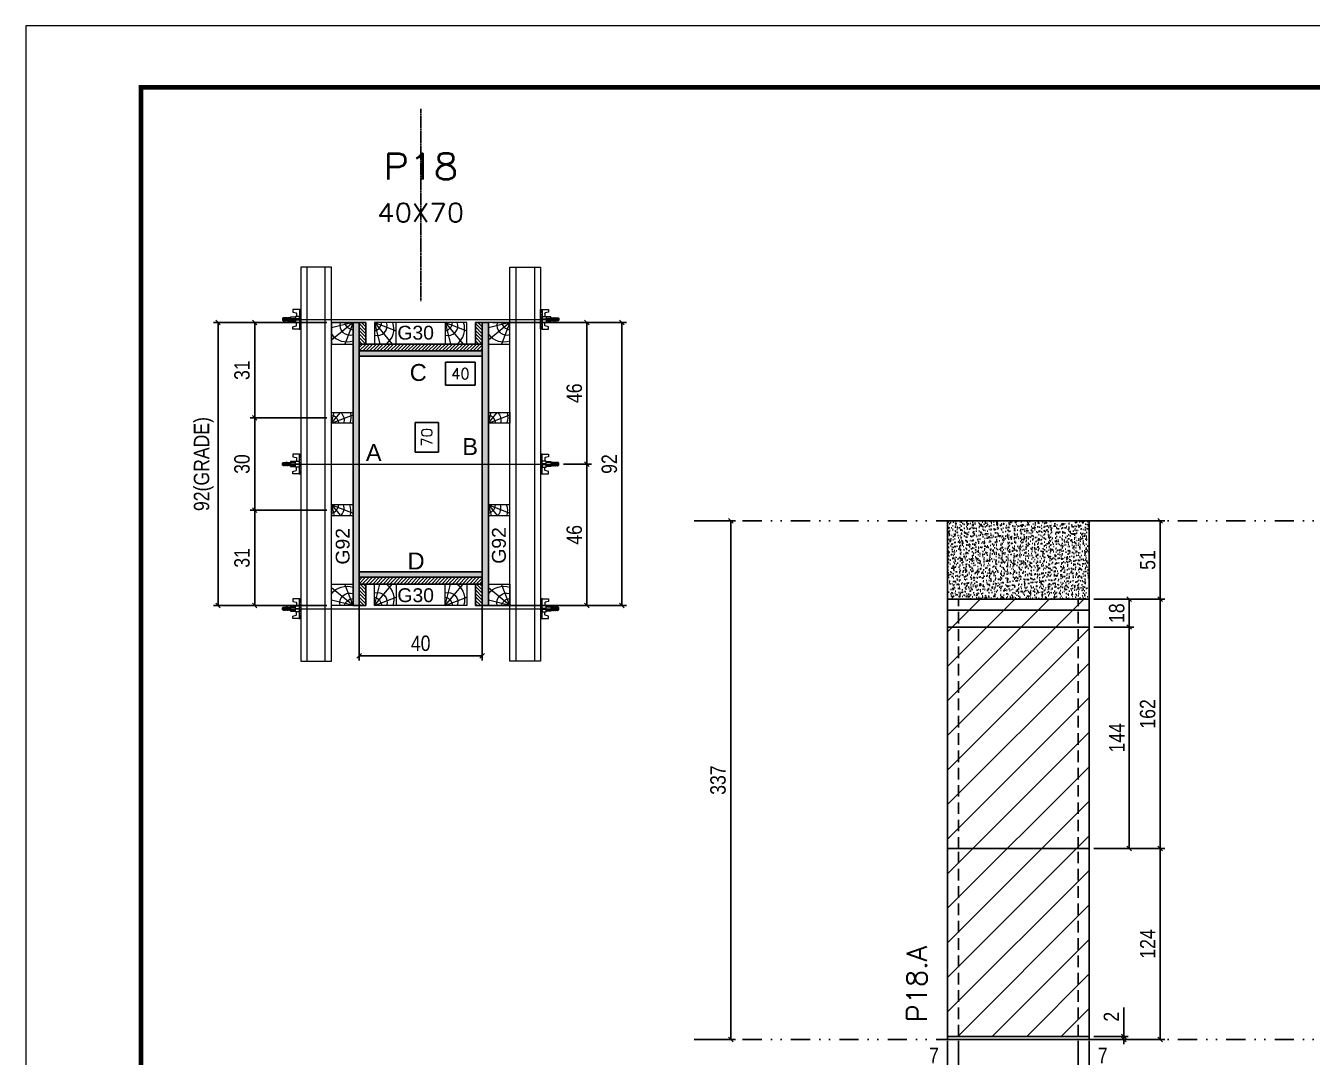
# Model space of a CAD drawing. Extents: x 1945 to 10875, y -3405 to 3369.
# Drawn here: x 6714 to 7550, y 421 to 1091 of the extents above; entities that cross this region are included whole.
import ezdxf
from ezdxf.enums import TextEntityAlignment as Align

# ---------------------------------------------------------------- set-up
doc = ezdxf.new("R2010")
doc.units = 0
for name, pattern in [('DASHED', [0.75, 0.5, -0.25]), ('DIVIDE2', [0.625, 0.25, -0.125, 0, -0.125, 0, -0.125]), ('HIDDEN', [0.375, 0.25, -0.125])]:
    doc.linetypes.add(name, pattern=pattern)
for name, color, linetype in [('CHAPA', 1, 'Continuous'), ('COTA', 241, 'Continuous'), ('cotas', 4, 'Continuous'), ('MEIO_PONT', 93, 'Continuous'), ('Nível', 160, 'Continuous'), ('Painéis', 200, 'Continuous'), ('SARR_2.2x7', 40, 'Continuous'), ('SARRAFO', 251, 'Continuous'), ('Sarrafo de Pressão', 42, 'HIDDEN'), ('Texto de Titulo', 7, 'Continuous'), ('Texto Qtd Sarr', 242, 'Continuous'), ('TEXTO_GERAL', 7, 'Continuous')]:
    doc.layers.add(name, color=color, linetype=linetype)
for name, color, linetype, lineweight in [('Folhas', 255, 'Continuous', 9), ('Hachura', 251, 'Continuous', 9), ('Madeira', 126, 'Continuous', 18), ('Perfil Metálico', 224, 'Continuous', 18), ('SARRAFO DE PRESSAO', 251, 'DASHED', 9), ('Texto Seção', 7, 'Continuous', 15)]:
    doc.layers.add(name, color=color, linetype=linetype, lineweight=lineweight)
doc.styles.add('ARIAL', font='arial.ttf')
doc.styles.add('COTA TECNICA', font='techl___.ttf', dxfattribs={"height": 10})
doc.styles.add('COTA TECNICA 2X', font='techl___.ttf', dxfattribs={"height": 10})
doc.styles.add('COTA TECNICA-50', font='techl___.ttf', dxfattribs={"height": 10})
doc.styles.add('REGUA-120', font='ROMANS.shx', dxfattribs={"height": 15})
doc.styles.add('ROMANS', font='romans.shx')
doc.styles.add('SANSSERIF', font='sas_____.pfb')
doc.dimstyles.new('COTA PAINEL-50', dxfattribs={"dimtxt": 10, "dimasz": 3, "dimexe": 3, "dimexo": 3, "dimgap": 3, "dimtad": 1, "dimdec": 1, "dimzin": 12, "dimdsep": 46, "dimtxsty": 'COTA TECNICA-50', "dimblk1": 'OBLIQUE', "dimblk2": 'OBLIQUE', "dimsah": 1, "dimcen": 0.9, "dimclrd": 4, "dimclre": 4, "dimclrt": 240, "dimadec": 1, "dimazin": 3, "dimtfac": 1, "dimtdec": 1, "dimtmove": 0, "dimatfit": 3, "dimfxl": 1, "dimtolj": 1, "dimtzin": 12, "dimarcsym": 0})
doc.dimstyles.new('PAINEL', dxfattribs={"dimtxt": 10, "dimasz": 3, "dimexe": 3, "dimexo": 3, "dimgap": 3, "dimtad": 1, "dimdec": 1, "dimzin": 12, "dimdsep": 46, "dimtxsty": 'COTA TECNICA', "dimblk1": 'OBLIQUE', "dimblk2": 'OBLIQUE', "dimsah": 1, "dimcen": 0.9, "dimclrd": 4, "dimclre": 4, "dimclrt": 240, "dimadec": 1, "dimazin": 3, "dimtfac": 1, "dimtdec": 1, "dimtmove": 0, "dimatfit": 3, "dimfxl": 1, "dimtolj": 1, "dimtzin": 12, "dimarcsym": 0})
doc.dimstyles.new('SECAO PILAR', dxfattribs={"dimtxt": 10, "dimasz": 3, "dimexe": 3, "dimexo": 3, "dimgap": 3, "dimtad": 1, "dimdec": 1, "dimlfac": 0.5, "dimzin": 12, "dimdsep": 46, "dimtxsty": 'COTA TECNICA 2X', "dimblk1": 'OBLIQUE', "dimblk2": 'OBLIQUE', "dimsah": 1, "dimcen": 0.9, "dimclrd": 256, "dimclre": 256, "dimclrt": 256, "dimadec": 1, "dimazin": 3, "dimtfac": 1, "dimtdec": 1, "dimtmove": 0, "dimatfit": 3, "dimfxl": 1, "dimtolj": 1, "dimtzin": 12, "dimarcsym": 0})
doc.dimstyles.new('SECÇÃO 2', dxfattribs={"dimtxt": 7, "dimasz": 6, "dimexe": 0.18, "dimexo": 2, "dimgap": -4, "dimtad": 3, "dimdec": 1, "dimlfac": 0.5, "dimzin": 12, "dimdsep": 46, "dimtxsty": 'ROMANS', "dimblk": 'ARCHTICK', "dimcen": 0.09, "dimse1": 1, "dimse2": 1, "dimsd1": 1, "dimsd2": 1, "dimclrd": 180, "dimclre": 5, "dimclrt": 1, "dimadec": 0, "dimazin": 3, "dimtfac": 1, "dimtdec": 1, "dimtofl": 0, "dimtmove": 0, "dimatfit": 3, "dimldrblk": 'ARCHTICK', "dimfxl": 1, "dimtolj": 1, "dimtzin": 0, "dimarcsym": 0})

# ---------------------------------------------------------------- blocks, each defined once
blk = doc.blocks.new('9999999999')
at = {"layer": 'Folhas'}
blk.add_lwpolyline([(98138.98, 34190.21), (99623.98, 34190.21), (99623.98, 35240.21), (98138.98, 35240.21)], close=True, dxfattribs=at)
at = {"layer": 'Folhas', "color": 30, "const_width": 3}
blk.add_lwpolyline([(98213.98, 34230.21), (99583.98, 34230.21), (99583.98, 35200.21), (98213.98, 35200.21)], close=True, dxfattribs=at)
blk = doc.blocks.new('titulo1')
at = {"layer": 'Defpoints', "color": 252, "linetype": 'HIDDEN', "ltscale": 2}
blk.add_line((0, 0), (0, 125), dxfattribs=at)
at = {"layer": 'Defpoints', "style": 'ROMANS', "oblique": 15}
blk.add_attdef('FOLHA', text='', height=10, dxfattribs=at).set_placement((0, 15.58), align=Align.MIDDLE_CENTER)
at = {"layer": 'Texto Qtd Sarr', "color": 3, "style": 'ROMANS', "oblique": 15}
for tag, height, p in [('TITULO', 17, (0, 71.45)), ('SEÇÃO', 12, (0, 41.55))]:
    blk.add_attdef(tag, text='', height=height, dxfattribs=at).set_placement(p, align=Align.MIDDLE_CENTER)
blk = doc.blocks.new('_Oblique')
at = {"color": 0, "linetype": 'ByBlock', "lineweight": -2}
blk.add_line((-0.5, -0.5), (0.5, 0.5), dxfattribs=at)
blk = doc.blocks.new('*D420')
at = {"layer": 'cotas', "color": 4, "linetype": 'ByBlock', "lineweight": -2, "transparency": 16777216}
for p, q in [((7151.36, 769.51), (7175.08, 769.51)), ((7172.08, 769.51), (7172.08, 432.51)), ((7151.36, 432.51), (7175.08, 432.51))]:
    blk.add_line(p, q, dxfattribs=at)
at = {"layer": 'Defpoints', "color": 0, "linetype": 'ByBlock', "transparency": 16777216}
for p in [(7148.36, 769.51), (7148.36, 432.51), (7172.08, 432.51)]:
    blk.add_point(p, dxfattribs=at)
at = {"layer": 'cotas', "color": 4, "linetype": 'ByBlock', "lineweight": -2, "transparency": 16777216, "xscale": 3, "yscale": 3, "zscale": 3}
for p, rotation in [((7172.08, 769.51), 90), ((7172.08, 432.51), 270)]:
    blk.add_blockref('_Oblique', p, dxfattribs=dict(at, rotation=rotation))
at = {"layer": 'cotas', "color": 240, "linetype": 'ByBlock', "transparency": 16777216, "insert": (7163.86, 601.01), "char_height": 10, "attachment_point": 5, "rotation": 90, "style": 'COTA TECNICA'}
blk.add_mtext('\\A1;337', dxfattribs=at)
blk = doc.blocks.new('*D256')
at = {"layer": 'COTA', "color": 4, "lineweight": -2, "transparency": 16777216}
for p, q in [((7313.07, 431.51), (7313.07, 377.33)), ((7405.07, 431.51), (7405.07, 377.33)), ((7313.07, 380.33), (7405.07, 380.33))]:
    blk.add_line(p, q, dxfattribs=at)
at = {"layer": 'Defpoints', "color": 0, "transparency": 16777216}
for p in [(7313.07, 434.51), (7405.07, 434.51), (7405.07, 380.33)]:
    blk.add_point(p, dxfattribs=at)
at = {"layer": 'COTA', "color": 4, "lineweight": -2, "transparency": 16777216, "xscale": 3, "yscale": 3, "zscale": 3, "rotation": 180}
blk.add_blockref('_Oblique', (7313.07, 380.33), dxfattribs=at)
at = {"layer": 'COTA', "color": 4, "lineweight": -2, "transparency": 16777216, "xscale": 3, "yscale": 3, "zscale": 3}
blk.add_blockref('_Oblique', (7405.07, 380.33), dxfattribs=at)
at = {"layer": 'COTA', "color": 240, "transparency": 16777216, "insert": (7359.07, 388.42), "char_height": 10, "attachment_point": 5, "style": 'COTA TECNICA'}
blk.add_mtext('\\A1;92', dxfattribs=at)
blk = doc.blocks.new('*D257')
at = {"layer": 'COTA', "color": 4, "lineweight": -2, "transparency": 16777216}
for p, q in [((7408.07, 769.51), (7454.31, 769.51)), ((7451.31, 718.51), (7451.31, 769.51)), ((7408.07, 718.51), (7454.31, 718.51))]:
    blk.add_line(p, q, dxfattribs=at)
at = {"layer": 'Defpoints', "color": 0, "transparency": 16777216}
for p in [(7405.07, 769.51), (7451.31, 769.51), (7405.07, 718.51)]:
    blk.add_point(p, dxfattribs=at)
at = {"layer": 'COTA', "color": 4, "lineweight": -2, "transparency": 16777216, "xscale": 3, "yscale": 3, "zscale": 3}
for p, rotation in [((7451.31, 769.51), 90), ((7451.31, 718.51), 270)]:
    blk.add_blockref('_Oblique', p, dxfattribs=dict(at, rotation=rotation))
at = {"layer": 'COTA', "color": 240, "transparency": 16777216, "insert": (7443.2, 744.01), "char_height": 10, "attachment_point": 5, "rotation": 90, "style": 'COTA TECNICA'}
blk.add_mtext('\\A1;51', dxfattribs=at)
blk = doc.blocks.new('*D258')
at = {"layer": 'COTA', "color": 4, "lineweight": -2, "transparency": 16777216}
for p, q in [((7408.07, 556.51), (7454.31, 556.51)), ((7451.31, 432.51), (7451.31, 556.51)), ((7408.07, 432.51), (7454.31, 432.51))]:
    blk.add_line(p, q, dxfattribs=at)
at = {"layer": 'Defpoints', "color": 0, "transparency": 16777216}
for p in [(7405.07, 556.51), (7451.31, 556.51), (7405.07, 432.51)]:
    blk.add_point(p, dxfattribs=at)
at = {"layer": 'COTA', "color": 4, "lineweight": -2, "transparency": 16777216, "xscale": 3, "yscale": 3, "zscale": 3}
for p, rotation in [((7451.31, 556.51), 90), ((7451.31, 432.51), 270)]:
    blk.add_blockref('_Oblique', p, dxfattribs=dict(at, rotation=rotation))
at = {"layer": 'COTA', "color": 240, "transparency": 16777216, "insert": (7443.23, 494.51), "char_height": 10, "attachment_point": 5, "rotation": 90, "style": 'COTA TECNICA-50'}
blk.add_mtext('\\A1;124', dxfattribs=at)
blk = doc.blocks.new('*D259')
at = {"layer": 'COTA', "color": 4, "lineweight": -2, "transparency": 16777216}
for p, q in [((7427.59, 434.51), (7427.59, 453.31)), ((7408.07, 434.51), (7430.59, 434.51)), ((7408.07, 432.51), (7430.59, 432.51)), ((7427.59, 432.51), (7427.59, 434.51)), ((7427.59, 432.51), (7427.59, 429.51))]:
    blk.add_line(p, q, dxfattribs=at)
at = {"layer": 'Defpoints', "color": 0, "transparency": 16777216}
for p in [(7405.07, 434.51), (7405.07, 432.51), (7427.59, 432.51)]:
    blk.add_point(p, dxfattribs=at)
at = {"layer": 'COTA', "color": 4, "lineweight": -2, "transparency": 16777216, "xscale": 3, "yscale": 3, "zscale": 3}
for p, rotation in [((7427.59, 434.51), 270), ((7427.59, 432.51), 90)]:
    blk.add_blockref('_Oblique', p, dxfattribs=dict(at, rotation=rotation))
at = {"layer": 'COTA', "color": 240, "transparency": 16777216, "insert": (7419.59, 447.25), "char_height": 10, "attachment_point": 5, "rotation": 90, "style": 'COTA TECNICA-50'}
blk.add_mtext('\\A1;2', dxfattribs=at)
blk = doc.blocks.new('*D260')
at = {"layer": 'COTA', "color": 4, "linetype": 'ByBlock', "lineweight": -2, "transparency": 16777216}
for p, q in [((7408.07, 700.51), (7434.19, 700.51)), ((7431.19, 556.51), (7431.19, 700.51)), ((7408.07, 556.51), (7434.19, 556.51))]:
    blk.add_line(p, q, dxfattribs=at)
at = {"layer": 'Defpoints', "color": 0, "linetype": 'ByBlock', "transparency": 16777216}
for p in [(7405.07, 700.51), (7431.19, 700.51), (7405.07, 556.51)]:
    blk.add_point(p, dxfattribs=at)
at = {"layer": 'COTA', "color": 4, "linetype": 'ByBlock', "lineweight": -2, "transparency": 16777216, "xscale": 3, "yscale": 3, "zscale": 3}
for p, rotation in [((7431.19, 700.51), 90), ((7431.19, 556.51), 270)]:
    blk.add_blockref('_Oblique', p, dxfattribs=dict(at, rotation=rotation))
at = {"layer": 'COTA', "color": 240, "linetype": 'ByBlock', "transparency": 16777216, "insert": (7423.11, 628.51), "char_height": 10, "attachment_point": 5, "rotation": 90, "style": 'COTA TECNICA'}
blk.add_mtext('\\A1;144', dxfattribs=at)
blk = doc.blocks.new('*D261')
at = {"layer": 'COTA', "color": 4, "linetype": 'ByBlock', "lineweight": -2, "transparency": 16777216}
for p, q in [((7408.07, 718.51), (7434.19, 718.51)), ((7431.19, 700.51), (7431.19, 718.51)), ((7408.07, 700.51), (7434.19, 700.51))]:
    blk.add_line(p, q, dxfattribs=at)
at = {"layer": 'Defpoints', "color": 0, "linetype": 'ByBlock', "transparency": 16777216}
for p in [(7405.07, 718.51), (7431.19, 718.51), (7405.07, 700.51)]:
    blk.add_point(p, dxfattribs=at)
at = {"layer": 'COTA', "color": 4, "linetype": 'ByBlock', "lineweight": -2, "transparency": 16777216, "xscale": 3, "yscale": 3, "zscale": 3}
for p, rotation in [((7431.19, 718.51), 90), ((7431.19, 700.51), 270)]:
    blk.add_blockref('_Oblique', p, dxfattribs=dict(at, rotation=rotation))
at = {"layer": 'COTA', "color": 240, "linetype": 'ByBlock', "transparency": 16777216, "insert": (7423.09, 709.51), "char_height": 10, "attachment_point": 5, "rotation": 90, "style": 'COTA TECNICA'}
blk.add_mtext('\\A1;18', dxfattribs=at)
blk = doc.blocks.new('*D262')
at = {"layer": 'COTA', "color": 4, "lineweight": -2, "transparency": 16777216}
for p, q in [((7313.07, 429.51), (7313.07, 411)), ((7320.07, 431.51), (7320.07, 411)), ((7313.07, 414), (7298.34, 414)), ((7320.07, 414), (7313.07, 414))]:
    blk.add_line(p, q, dxfattribs=at)
at = {"layer": 'Defpoints', "color": 0, "transparency": 16777216}
for p in [(7313.07, 432.51), (7320.07, 434.51), (7313.07, 414)]:
    blk.add_point(p, dxfattribs=at)
at = {"layer": 'COTA', "color": 4, "lineweight": -2, "transparency": 16777216, "xscale": 3, "yscale": 3, "zscale": 3, "rotation": 180}
blk.add_blockref('_Oblique', (7313.07, 414), dxfattribs=at)
at = {"layer": 'COTA', "color": 4, "lineweight": -2, "transparency": 16777216, "xscale": 3, "yscale": 3, "zscale": 3}
blk.add_blockref('_Oblique', (7320.07, 414), dxfattribs=at)
at = {"layer": 'COTA', "color": 240, "transparency": 16777216, "insert": (7304.2, 422.07), "char_height": 10, "attachment_point": 5, "style": 'COTA TECNICA-50'}
blk.add_mtext('\\A1;7', dxfattribs=at)
blk = doc.blocks.new('*D263')
at = {"layer": 'COTA', "color": 4, "lineweight": -2, "transparency": 16777216}
for p, q in [((7398.07, 431.51), (7398.07, 411)), ((7405.07, 429.51), (7405.07, 411)), ((7398.07, 414), (7405.07, 414)), ((7405.07, 414), (7419.8, 414))]:
    blk.add_line(p, q, dxfattribs=at)
at = {"layer": 'Defpoints', "color": 0, "transparency": 16777216}
for p in [(7398.07, 434.51), (7405.07, 432.51), (7405.07, 414)]:
    blk.add_point(p, dxfattribs=at)
at = {"layer": 'COTA', "color": 4, "lineweight": -2, "transparency": 16777216, "xscale": 3, "yscale": 3, "zscale": 3, "rotation": 180}
blk.add_blockref('_Oblique', (7398.07, 414), dxfattribs=at)
at = {"layer": 'COTA', "color": 4, "lineweight": -2, "transparency": 16777216, "xscale": 3, "yscale": 3, "zscale": 3}
blk.add_blockref('_Oblique', (7405.07, 414), dxfattribs=at)
at = {"layer": 'COTA', "color": 240, "transparency": 16777216, "insert": (7413.93, 422.07), "char_height": 10, "attachment_point": 5, "style": 'COTA TECNICA-50'}
blk.add_mtext('\\A1;7', dxfattribs=at)
blk = doc.blocks.new('*D268')
at = {"layer": 'COTA', "color": 180, "lineweight": -2, "transparency": 16777216}
for p, q in [((6982.01, 833.44), (6967.01, 833.44)), ((6967.01, 833.44), (6967.01, 814.1)), ((6982.01, 814.1), (6982.01, 833.44)), ((6967.01, 814.1), (6982.01, 814.1))]:
    blk.add_line(p, q, dxfattribs=at)
at = {"layer": 'Defpoints', "color": 0, "transparency": 16777216}
for p in [(6930.5, 876.4), (6930.5, 736.4), (6986.01, 736.4)]:
    blk.add_point(p, dxfattribs=at)
at = {"layer": 'COTA', "color": 1, "transparency": 16777216, "insert": (6974.51, 823.77), "char_height": 7, "attachment_point": 5, "rotation": 90, "style": 'ROMANS'}
blk.add_mtext('\\A1;70', dxfattribs=at)
blk = doc.blocks.new('_ArchTick')
at = {"color": 0, "linetype": 'ByBlock', "const_width": 0.15}
blk.add_lwpolyline([(-0.5, -0.5), (0.5, 0.5)], dxfattribs=at)
blk = doc.blocks.new('*D269')
at = {"layer": 'COTA', "lineweight": -2, "transparency": 16777216}
for p, q in [((7017.5, 898.4), (7104.28, 898.4)), ((7101.28, 898.4), (7101.28, 714.4)), ((7017.5, 714.4), (7104.28, 714.4))]:
    blk.add_line(p, q, dxfattribs=at)
at = {"layer": 'Defpoints', "color": 0, "transparency": 16777216}
for p in [(7014.5, 898.4), (7014.5, 714.4), (7101.28, 714.4)]:
    blk.add_point(p, dxfattribs=at)
at = {"layer": 'COTA', "lineweight": -2, "transparency": 16777216, "xscale": 3, "yscale": 3, "zscale": 3}
for p, rotation in [((7101.28, 898.4), 90), ((7101.28, 714.4), 270)]:
    blk.add_blockref('_Oblique', p, dxfattribs=dict(at, rotation=rotation))
at = {"layer": 'COTA', "transparency": 16777216, "insert": (7093.19, 806.4), "char_height": 10, "attachment_point": 5, "rotation": 90, "style": 'COTA TECNICA 2X'}
blk.add_mtext('\\A1;92', dxfattribs=at)
blk = doc.blocks.new('*D82')
at = {"layer": 'COTA', "lineweight": -2, "transparency": 16777216}
for p, q in [((7051.5, 898.4), (7081.51, 898.4)), ((7078.51, 898.4), (7078.51, 806.4)), ((7063.3, 806.4), (7081.51, 806.4))]:
    blk.add_line(p, q, dxfattribs=at)
at = {"layer": 'Defpoints', "color": 0, "transparency": 16777216}
for p in [(7048.5, 898.4), (7060.3, 806.4), (7078.51, 806.4)]:
    blk.add_point(p, dxfattribs=at)
at = {"layer": 'COTA', "lineweight": -2, "transparency": 16777216, "xscale": 3, "yscale": 3, "zscale": 3}
for p, rotation in [((7078.51, 898.4), 90), ((7078.51, 806.4), 270)]:
    blk.add_blockref('_Oblique', p, dxfattribs=dict(at, rotation=rotation))
at = {"layer": 'COTA', "transparency": 16777216, "insert": (7070.41, 852.4), "char_height": 10, "attachment_point": 5, "rotation": 90, "style": 'COTA TECNICA 2X'}
blk.add_mtext('\\A1;46', dxfattribs=at)
blk = doc.blocks.new('*D83')
at = {"layer": 'COTA', "lineweight": -2, "transparency": 16777216}
for p, q in [((7063.3, 806.4), (7081.51, 806.4)), ((7078.51, 714.4), (7078.51, 806.4)), ((7051.5, 714.4), (7081.51, 714.4))]:
    blk.add_line(p, q, dxfattribs=at)
at = {"layer": 'Defpoints', "color": 0, "transparency": 16777216}
for p in [(7060.3, 806.4), (7078.51, 806.4), (7048.5, 714.4)]:
    blk.add_point(p, dxfattribs=at)
at = {"layer": 'COTA', "lineweight": -2, "transparency": 16777216, "xscale": 3, "yscale": 3, "zscale": 3}
for p, rotation in [((7078.51, 806.4), 90), ((7078.51, 714.4), 270)]:
    blk.add_blockref('_Oblique', p, dxfattribs=dict(at, rotation=rotation))
at = {"layer": 'COTA', "transparency": 16777216, "insert": (7070.41, 760.4), "char_height": 10, "attachment_point": 5, "rotation": 90, "style": 'COTA TECNICA 2X'}
blk.add_mtext('\\A1;46', dxfattribs=at)
blk = doc.blocks.new('*D84')
at = {"layer": 'COTA', "color": 180, "lineweight": -2, "transparency": 16777216}
for p, q in [((7006, 872.61), (6986.67, 872.61)), ((6986.67, 872.61), (6986.67, 857.61)), ((7006, 857.61), (7006, 872.61)), ((6986.67, 857.61), (7006, 857.61))]:
    blk.add_line(p, q, dxfattribs=at)
at = {"layer": 'Defpoints', "color": 0, "transparency": 16777216}
for p in [(6930.5, 876.4), (7010.5, 876.4), (7010.5, 853.61)]:
    blk.add_point(p, dxfattribs=at)
at = {"layer": 'COTA', "color": 1, "transparency": 16777216, "insert": (6996.34, 865.11), "char_height": 7, "attachment_point": 5, "style": 'ROMANS'}
blk.add_mtext('\\A1;40', dxfattribs=at)
blk = doc.blocks.new('PONTALETE')
at = {"layer": 'Madeira'}
for q in [(2.71, 7), (7, 5.76), (7, 1.74)]:
    blk.add_line((0, 0), q, dxfattribs=at)
blk.add_lwpolyline([(0, 0), (7, 0), (7, 7), (0, 7)], close=True, dxfattribs=at)
for centre, radius, start, end in [((2.04, 0.06), 6.23, 37.2818, 109.0913), ((1.09, 0.9), 3.19, 343.603, 109.9847), ((-0.21, -0.78), 3.09, 14.6322, 86.0383)]:
    blk.add_arc(centre, radius, start, end, dxfattribs=at)
blk = doc.blocks.new('*D85')
at = {"layer": 'COTA', "lineweight": -2, "transparency": 16777216}
for p, q in [((6909.5, 898.4), (6835.73, 898.4)), ((6838.73, 898.4), (6838.73, 714.4)), ((6909.5, 714.4), (6835.73, 714.4))]:
    blk.add_line(p, q, dxfattribs=at)
at = {"layer": 'Defpoints', "color": 0, "transparency": 16777216}
for p in [(6912.5, 898.4), (6838.73, 714.4), (6912.5, 714.4)]:
    blk.add_point(p, dxfattribs=at)
at = {"layer": 'COTA', "lineweight": -2, "transparency": 16777216, "xscale": 3, "yscale": 3, "zscale": 3}
for p, rotation in [((6838.73, 898.4), 90), ((6838.73, 714.4), 270)]:
    blk.add_blockref('_Oblique', p, dxfattribs=dict(at, rotation=rotation))
at = {"layer": 'COTA', "transparency": 16777216, "insert": (6829.5, 806.4), "char_height": 10, "attachment_point": 5, "rotation": 90, "style": 'COTA TECNICA 2X'}
blk.add_mtext('\\A1;92(GRADE)', dxfattribs=at)
blk = doc.blocks.new('MEIO PONTALETE')
at = {"layer": 'Madeira'}
for q in [(2.71, 7), (3.5, 2.88), (3.5, 0.87)]:
    blk.add_line((0, 0), q, dxfattribs=at)
blk.add_lwpolyline([(0, 0), (3.5, 0), (3.5, 7), (0, 7)], close=True, dxfattribs=at)
for centre, radius, start, end in [((2.04, 0.06), 6.23, 76.4499, 109.0913), ((1.09, 0.9), 3.19, 40.9063, 109.9847), ((-0.21, -0.78), 3.09, 14.6322, 86.0383)]:
    blk.add_arc(centre, radius, start, end, dxfattribs=at)
blk = doc.blocks.new('*D86')
at = {"layer": 'COTA', "lineweight": -2, "transparency": 16777216}
for p, q in [((6909.5, 776.4), (6859.57, 776.4)), ((6862.57, 776.4), (6862.57, 714.4)), ((6909.5, 714.4), (6859.57, 714.4))]:
    blk.add_line(p, q, dxfattribs=at)
at = {"layer": 'Defpoints', "color": 0, "transparency": 16777216}
for p in [(6912.5, 776.4), (6862.57, 714.4), (6912.5, 714.4)]:
    blk.add_point(p, dxfattribs=at)
at = {"layer": 'COTA', "lineweight": -2, "transparency": 16777216, "xscale": 3, "yscale": 3, "zscale": 3}
for p, rotation in [((6862.57, 776.4), 90), ((6862.57, 714.4), 270)]:
    blk.add_blockref('_Oblique', p, dxfattribs=dict(at, rotation=rotation))
at = {"layer": 'COTA', "transparency": 16777216, "insert": (6854.35, 745.4), "char_height": 10, "attachment_point": 5, "rotation": 90, "style": 'COTA TECNICA 2X'}
blk.add_mtext('\\A1;31', dxfattribs=at)
blk = doc.blocks.new('C')
at = {"layer": 'Hachura', "color": 0}
for p, q in [((0, 3.22), (0, -3.22)), ((0.45, 3.22), (0, 3.22)), ((0.46, 3.16), (0, 3.16)), ((0.46, 3.05), (0, 3.05)), ((0.46, 2.88), (0, 2.88)), ((0, 2.75), (0, -1.16)), ((0.46, 2.65), (0, 2.65)), ((0.46, 2.23), (0, 2.23)), ((0.46, 1.51), (0, 1.51)), ((0.39, 0.49), (0.17, 0.49)), ((0.45, -3.23), (0.45, 3.22)), ((0.45, 3.22), (2.58, 3.22)), ((1.74, 0.97), (0.45, 0.97)), ((1.45, 0.1), (0.45, 0.1)), ((1.35, 1.94), (1.35, 0.96)), ((2.58, 2.39), (1.47, 2.09)), ((1.74, -0.97), (1.74, 0.97)), ((1.74, 0.97), (1.74, 0.84)), ((1.74, 0.97), (1.74, 0.84)), ((1.74, 0.84), (3.35, 0.84)), ((3.35, 0.45), (1.74, 0.45)), ((2.58, 3.22), (2.58, 2.39)), ((3.32, 0.84), (3.32, -0.84)), ((3.35, 0.84), (3.35, -0.84)), ((3.68, 0.45), (3.35, 0.45)), ((3.84, -0.52), (3.35, 0.45)), ((3.35, 0.06), (3.67, -0.57)), ((3.68, 0.45), (4.16, -0.52)), ((3.72, 0.5), (4.25, -0.57)), ((4.37, -0.55), (3.83, 0.53)), ((4.15, 0.45), (3.93, 0.45)), ((4.42, -0.52), (3.93, 0.45)), ((4.15, 0.45), (4.26, 0.45)), ((4.26, 0.45), (4.74, -0.52)), ((4.3, 0.5), (4.83, -0.57)), ((4.95, -0.55), (4.41, 0.53)), ((4.51, 0.45), (4.84, 0.45)), ((5, -0.52), (4.51, 0.45)), ((4.84, 0.45), (5.32, -0.52)), ((4.88, 0.5), (5.41, -0.57)), ((5.53, -0.55), (4.99, 0.53)), ((5.58, -0.52), (5.09, 0.45)), ((5.42, 0.45), (5.09, 0.45)), ((5.58, -0.52), (5.09, 0.45)), ((5.42, 0.45), (5.74, -0.19)), ((5.46, 0.5), (5.74, -0.07)), ((5.74, 0.19), (5.57, 0.53)), ((5.74, 0.32), (5.68, 0.45)), ((5.68, 0.45), (5.74, 0.45)), ((5.74, 0.45), (5.9, 0.29)), ((5.74, 0.45), (5.74, -0.52)), ((5.9, -0.36), (5.9, 0.29)), ((0.45, 0), (0, 0)), ((0.46, -1.52), (0, -1.52)), ((0.46, -2.23), (0, -2.23)), ((0.46, -2.65), (0, -2.65)), ((0.46, -2.88), (0, -2.88)), ((0.46, -3.05), (0, -3.05)), ((0.46, -3.16), (0, -3.16)), ((0, -3.22), (2.57, -3.22)), ((0.08, -0.48), (0.29, -0.48)), ((0.29, -0.48), (0.4, -0.48)), ((0.45, 0), (0.45, -0.97)), ((0.45, -0.16), (1.45, -0.16)), ((0.45, -0.65), (0.45, -0.32)), ((0.45, -3.23), (0.45, -0.65)), ((0.45, -0.97), (1.74, -0.97)), ((1.35, -1.94), (1.35, -0.97)), ((2.58, -2.39), (1.47, -2.1)), ((3.35, -0.32), (1.74, -0.32)), ((3.35, -0.84), (1.74, -0.84)), ((2.58, -3.23), (2.58, -2.39)), ((3.35, -0.07), (3.58, -0.52)), ((3.35, -0.52), (3.58, -0.52)), ((3.84, -0.52), (4.16, -0.52)), ((4.42, -0.52), (4.74, -0.52)), ((4.63, -0.52), (4.74, -0.52)), ((5, -0.52), (5.32, -0.52)), ((5.58, -0.52), (5.74, -0.52)), ((5.74, -0.52), (5.9, -0.36)), ((5.74, -0.52), (5.74, -0.52))]:
    blk.add_line(p, q, dxfattribs=at)
for centre, radius, start, end in [((1.52, 1.94), 0.161, 104.7436, 180), ((1.44, -0.03), 0.129, 272.695, 87.305), ((3.81, 0.39), 0.143, 25.5688, 154.4312), ((4.39, 0.39), 0.143, 25.5688, 154.4312), ((4.97, 0.39), 0.143, 25.5688, 154.4312), ((5.55, 0.39), 0.143, 25.5688, 154.4312), ((0.17, -0.37), 0.174, 221.744, 317.8592), ((1.52, -1.94), 0.161, 180, 255.2564), ((3.71, -0.4), 0.174, 222.1408, 318.256), ((4.29, -0.4), 0.174, 222.1408, 318.256), ((4.87, -0.4), 0.174, 222.1408, 318.256), ((5.45, -0.4), 0.174, 222.1408, 318.256), ((5.61, -0.4), 0.174, 317.8592, 318.256)]:
    blk.add_arc(centre, radius, start, end, dxfattribs=at)
blk = doc.blocks.new('*D87')
at = {"layer": 'COTA', "lineweight": -2, "transparency": 16777216}
for p, q in [((6909.5, 898.4), (6859.57, 898.4)), ((6862.57, 898.4), (6862.57, 836.4)), ((6909.5, 836.4), (6859.57, 836.4))]:
    blk.add_line(p, q, dxfattribs=at)
at = {"layer": 'Defpoints', "color": 0, "transparency": 16777216}
for p in [(6912.5, 898.4), (6862.57, 836.4), (6912.5, 836.4)]:
    blk.add_point(p, dxfattribs=at)
at = {"layer": 'COTA', "lineweight": -2, "transparency": 16777216, "xscale": 3, "yscale": 3, "zscale": 3}
for p, rotation in [((6862.57, 898.4), 90), ((6862.57, 836.4), 270)]:
    blk.add_blockref('_Oblique', p, dxfattribs=dict(at, rotation=rotation))
at = {"layer": 'COTA', "transparency": 16777216, "insert": (6854.35, 867.4), "char_height": 10, "attachment_point": 5, "rotation": 90, "style": 'COTA TECNICA 2X'}
blk.add_mtext('\\A1;31', dxfattribs=at)
blk = doc.blocks.new('*D88')
at = {"layer": 'COTA', "lineweight": -2, "transparency": 16777216}
for p, q in [((6909.5, 836.4), (6859.57, 836.4)), ((6862.57, 836.4), (6862.57, 776.4)), ((6909.5, 776.4), (6859.57, 776.4))]:
    blk.add_line(p, q, dxfattribs=at)
at = {"layer": 'Defpoints', "color": 0, "transparency": 16777216}
for p in [(6912.5, 836.4), (6862.57, 776.4), (6912.5, 776.4)]:
    blk.add_point(p, dxfattribs=at)
at = {"layer": 'COTA', "lineweight": -2, "transparency": 16777216, "xscale": 3, "yscale": 3, "zscale": 3}
for p, rotation in [((6862.57, 836.4), 90), ((6862.57, 776.4), 270)]:
    blk.add_blockref('_Oblique', p, dxfattribs=dict(at, rotation=rotation))
at = {"layer": 'COTA', "transparency": 16777216, "insert": (6854.35, 806.4), "char_height": 10, "attachment_point": 5, "rotation": 90, "style": 'COTA TECNICA 2X'}
blk.add_mtext('\\A1;30', dxfattribs=at)
blk = doc.blocks.new('*D385')
at = {"layer": 'COTA', "lineweight": -2, "transparency": 16777216}
for p, q in [((6930.5, 729.8), (6930.5, 678.77)), ((7010.5, 729.8), (7010.5, 678.77)), ((6930.5, 681.77), (7010.5, 681.77))]:
    blk.add_line(p, q, dxfattribs=at)
at = {"layer": 'Defpoints', "color": 0, "transparency": 16777216}
for p in [(6930.5, 732.8), (7010.5, 732.8), (7010.5, 681.77)]:
    blk.add_point(p, dxfattribs=at)
at = {"layer": 'COTA', "lineweight": -2, "transparency": 16777216, "xscale": 3, "yscale": 3, "zscale": 3, "rotation": 180}
blk.add_blockref('_Oblique', (6930.5, 681.77), dxfattribs=at)
at = {"layer": 'COTA', "lineweight": -2, "transparency": 16777216, "xscale": 3, "yscale": 3, "zscale": 3}
blk.add_blockref('_Oblique', (7010.5, 681.77), dxfattribs=at)
at = {"layer": 'COTA', "transparency": 16777216, "insert": (6970.5, 689.87), "char_height": 10, "attachment_point": 5, "style": 'COTA TECNICA 2X'}
blk.add_mtext('\\A1;40', dxfattribs=at)
blk = doc.blocks.new('*D386')
at = {"layer": 'COTA', "color": 4, "linetype": 'ByBlock', "lineweight": -2, "transparency": 16777216}
for p, q in [((7408.07, 718.51), (7454.31, 718.51)), ((7451.31, 556.51), (7451.31, 718.51)), ((7408.07, 556.51), (7454.31, 556.51))]:
    blk.add_line(p, q, dxfattribs=at)
at = {"layer": 'Defpoints', "color": 0, "linetype": 'ByBlock', "transparency": 16777216}
for p in [(7405.07, 718.51), (7451.31, 718.51), (7405.07, 556.51)]:
    blk.add_point(p, dxfattribs=at)
at = {"layer": 'COTA', "color": 4, "linetype": 'ByBlock', "lineweight": -2, "transparency": 16777216, "xscale": 3, "yscale": 3, "zscale": 3}
for p, rotation in [((7451.31, 718.51), 90), ((7451.31, 556.51), 270)]:
    blk.add_blockref('_Oblique', p, dxfattribs=dict(at, rotation=rotation))
at = {"layer": 'COTA', "color": 240, "linetype": 'ByBlock', "transparency": 16777216, "insert": (7443.2, 644.01), "char_height": 10, "attachment_point": 5, "rotation": 90, "style": 'COTA TECNICA'}
blk.add_mtext('\\A1;162', dxfattribs=at)

msp = doc.modelspace()

# ---------------------------------------------------------------- hatches: boundary and pattern name
at = {"layer": 'COTA', "linetype": 'ByBlock'}
h = msp.add_hatch(dxfattribs=at)
h.set_pattern_fill('AR-CONC', color=256, scale=0.03)
h.set_pattern_definition([(50, (-123790.017, -26119.7547), (5.46554007, -0.47817257), [0.5715, -6.2865]), (355, (-123790.017, -26119.7547), (-1.05730264, 5.73170536), [0.4572, -5.02921753]), (100.4514447, (-123789.5613, -26119.7945), (4.40823741, 5.25353256), [0.48570026, -5.34270734]), (46.1842, (-123790.017, -26118.231), (8.13237123, -1.26126984), [0.85725, -9.42975]), (96.6355576, (-123789.339, -26118.336), (7.122124, 7.42278374), [0.7285507, -8.01406824]), (351.184151, (-123790.017, -26118.231), (7.122124, 7.42278374), [0.685799, -7.54379196]), (21, (-123789.255, -26118.6117), (4.54843174, -3.06795595), [0.5715, -6.2865]), (326, (-123789.255, -26118.6117), (1.85406085, 5.52563898), [0.4572, -5.0292]), (71.451445, (-123788.876, -26118.8674), (6.40249258, 2.45768307), [0.48570026, -5.34269813]), (37.5, (-123790.0168, -26119.7547), (0.092658098, 2.536651166), [0, -4.96824, 0, -5.1054, 0, -5.04825]), (7.5, (-123790.0168, -26119.7547), (2.004589875, 3.005417245), [0, -2.91084, 0, -4.85394, 0, -1.92405]), (327.5, (-123791.716, -26119.7547), (4.067717855, -0.17186232), [0, -1.905, 0, -5.9436, 0, -7.8867]), (317.5, (-123792.478, -26119.7547), (4.44387544, 0.76279473), [0, -2.4765, 0, -3.94716, 0, -5.6007])])
h.paths.add_polyline_path([(7313.07, 718.51), (7405.07, 718.51), (7405.07, 769.51), (7313.07, 769.51)])
at = {"layer": 'Hachura'}
h = msp.add_hatch(color=256, dxfattribs=at)
h.dxf.hatch_style = 1
h.paths.add_polyline_path([(6930.5, 714.4), (6926.5, 714.4), (6926.5, 898.4), (6930.5, 898.4)])
h = msp.add_hatch(color=256, dxfattribs=at)
h.dxf.hatch_style = 1
h.paths.add_polyline_path([(6930.5, 714.4), (6926.5, 714.4), (6926.5, 898.4), (6930.5, 898.4)])
h = msp.add_hatch(dxfattribs=at)
h.set_pattern_fill('ANSI31', color=256, scale=0.5, angle=90, style=0)
h.set_pattern_definition([(135, (-15960.9059, 10022.3547), (-1.12253202, -1.12253202), [])])
h.paths.add_polyline_path([(6930.5, 884.4), (6934.9, 884.4), (6934.9, 898.4), (6930.5, 898.4)])
h = msp.add_hatch(dxfattribs=at)
h.set_pattern_fill('ANSI31', color=256, scale=0.5, angle=90, style=0)
h.set_pattern_definition([(135, (-15918.9059, 10022.3547), (-1.12253202, -1.12253202), [])])
h.paths.add_polyline_path([(7010.5, 884.4), (7006.1, 884.4), (7006.1, 898.4), (7010.5, 898.4)])
h = msp.add_hatch(color=256, dxfattribs=at)
h.dxf.hatch_style = 1
h.paths.add_polyline_path([(7010.5, 714.4), (7014.5, 714.4), (7014.5, 898.4), (7010.5, 898.4)])
h = msp.add_hatch(color=256, dxfattribs=at)
h.dxf.hatch_style = 1
h.paths.add_polyline_path([(7010.5, 714.4), (7014.5, 714.4), (7014.5, 898.4), (7010.5, 898.4)])
h = msp.add_hatch(dxfattribs=at)
h.set_pattern_fill('ANSI31', color=256, scale=0.5, style=0)
h.set_pattern_definition([(45, (16104.4541, 23809.411), (-1.12253202, 1.12253202), [])])
h.paths.add_polyline_path([(7010.5, 880), (7010.5, 884.4), (6930.5, 884.4), (6930.5, 880)])
h = msp.add_hatch(color=256, dxfattribs=at)
h.dxf.hatch_style = 1
h.paths.add_polyline_path([(6930.5, 880), (6930.5, 876.4), (7010.5, 876.4), (7010.5, 880)])
h = msp.add_hatch(color=256, dxfattribs=at)
h.dxf.hatch_style = 1
h.paths.add_polyline_path([(6930.5, 880), (6930.5, 876.4), (7010.5, 876.4), (7010.5, 880)])
h = msp.add_hatch(color=256, dxfattribs=at)
h.dxf.hatch_style = 1
h.paths.add_polyline_path([(6930.5, 736.4), (6930.5, 732.8), (7010.5, 732.8), (7010.5, 736.4)])
h = msp.add_hatch(color=256, dxfattribs=at)
h.dxf.hatch_style = 1
h.paths.add_polyline_path([(6930.5, 736.4), (6930.5, 732.8), (7010.5, 732.8), (7010.5, 736.4)])
h = msp.add_hatch(dxfattribs=at)
h.set_pattern_fill('ANSI31', color=256, scale=0.5, style=0)
h.set_pattern_definition([(45, (16104.4541, 23835.411), (-1.12253202, 1.12253202), [])])
h.paths.add_polyline_path([(7010.5, 732.8), (7010.5, 728.4), (6930.5, 728.4), (6930.5, 732.8)])
h = msp.add_hatch(dxfattribs=at)
h.set_pattern_fill('ANSI31', color=256, scale=0.5, angle=90, style=0)
h.set_pattern_definition([(135, (-15960.9059, 10217.3547), (-1.12253202, -1.12253202), [])])
h.paths.add_polyline_path([(6930.5, 728.4), (6934.9, 728.4), (6934.9, 714.4), (6930.5, 714.4)])
h = msp.add_hatch(dxfattribs=at)
h.set_pattern_fill('ANSI31', color=256, scale=0.5, angle=90, style=0)
h.set_pattern_definition([(135, (-15918.9059, 10217.3547), (-1.12253202, -1.12253202), [])])
h.paths.add_polyline_path([(7010.5, 728.4), (7006.1, 728.4), (7006.1, 714.4), (7010.5, 714.4)])
at = {"layer": 'Hachura', "linetype": 'ByBlock'}
h = msp.add_hatch(dxfattribs=at)
h.set_pattern_fill('ANSI31', color=256, scale=5)
h.set_pattern_definition([(45, (-127075.793, -33000.405), (-11.2253202, 11.2253202), [])])
h.paths.add_polyline_path([(7405.07, 556.51), (7313.07, 556.51), (7313.07, 434.51), (7405.07, 434.51)])
h.paths.add_polyline_path([(7405.07, 700.51), (7313.07, 700.51), (7313.07, 556.51), (7405.07, 556.51)])
h.paths.add_polyline_path([(7405.07, 718.51), (7313.07, 718.51), (7313.07, 700.51), (7405.07, 700.51)])
h.paths.add_polyline_path([(7720.94, 700.51), (7628.94, 700.51), (7628.94, 556.51), (7720.94, 556.51)])
h.paths.add_polyline_path([(7720.94, 556.51), (7628.94, 556.51), (7628.94, 434.51), (7720.94, 434.51)])
h.paths.add_polyline_path([(7720.94, 718.51), (7628.94, 718.51), (7628.94, 700.51), (7720.94, 700.51)])
h.paths.add_polyline_path([(7955.49, 678.49), (7915.49, 678.49), (7915.49, 434.51), (7955.49, 434.51)])
h.paths.add_polyline_path([(7955.49, 718.49), (7915.49, 718.49), (7915.49, 678.49), (7955.49, 678.49)])

# ---------------------------------------------------------------- linework, layer by layer
at = {"layer": 'CHAPA'}
for points in [[(6930.5, 714.4), (6926.5, 714.4), (6926.5, 898.4), (6930.5, 898.4)], [(6930.5, 714.4), (6926.5, 714.4), (6926.5, 898.4), (6930.5, 898.4)], [(7010.5, 714.4), (7014.5, 714.4), (7014.5, 898.4), (7010.5, 898.4)], [(7010.5, 714.4), (7014.5, 714.4), (7014.5, 898.4), (7010.5, 898.4)], [(6930.5, 880), (6930.5, 876.4), (7010.5, 876.4), (7010.5, 880)], [(6930.5, 880), (6930.5, 876.4), (7010.5, 876.4), (7010.5, 880)], [(6930.5, 736.4), (6930.5, 732.8), (7010.5, 732.8), (7010.5, 736.4)], [(6930.5, 736.4), (6930.5, 732.8), (7010.5, 732.8), (7010.5, 736.4)]]:
    msp.add_lwpolyline(points, close=True, dxfattribs=at)
at = {"layer": 'COTA', "linetype": 'ByBlock'}
msp.add_lwpolyline([(7313.07, 718.51), (7405.07, 718.51), (7405.07, 769.51), (7313.07, 769.51)], close=True, dxfattribs=at)
at = {"layer": 'Hachura'}
for p, q in [((6881.7, 900.4), (7055.5, 900.41)), ((6881.7, 806.4), (7055.5, 806.39)), ((6881.7, 712.4), (7055.5, 712.39))]:
    msp.add_line(p, q, dxfattribs=at)
at = {"layer": 'Madeira'}
for points in [[(6926.5, 714.4), (6912.5, 714.4), (6912.5, 898.4), (6926.5, 898.4)], [(6940.51, 898.4), (6940.51, 884.4), (7000.5, 884.4), (7000.5, 898.4)], [(7014.5, 714.4), (7028.5, 714.4), (7028.5, 898.4), (7014.5, 898.4)], [(6940.51, 714.4), (6940.51, 728.4), (7000.5, 728.4), (7000.5, 714.4)]]:
    msp.add_lwpolyline(points, close=True, dxfattribs=at)
at = {"layer": 'Nível', "color": 4, "linetype": 'DIVIDE2', "ltscale": 50}
for p, q in [((7148.36, 769.51), (8158.71, 769.51)), ((7148.36, 432.51), (8158.71, 432.51))]:
    msp.add_line(p, q, dxfattribs=at)
at = {"layer": 'Painéis'}
for points in [[(7010.5, 876.4), (6930.5, 876.4), (6930.5, 736.4), (7010.5, 736.4)], [(7313.07, 700.51), (7405.07, 700.51), (7405.07, 718.51), (7313.07, 718.51)], [(7405.07, 556.51), (7313.07, 556.51), (7313.07, 700.51), (7405.07, 700.51)], [(7313.07, 434.51), (7405.07, 434.51), (7405.07, 556.51), (7313.07, 556.51)], [(7313.07, 434.51), (7405.07, 434.51), (7405.07, 432.51), (7313.07, 432.51)]]:
    msp.add_lwpolyline(points, close=True, dxfattribs=at)
at = {"layer": 'Perfil Metálico'}
for points in [[(6892.5, 678.4), (6912.5, 678.4), (6912.5, 934.4), (6892.5, 934.4)], [(6908.5, 934.4), (6896.5, 934.4), (6896.5, 678.4), (6908.5, 678.4)], [(7048.5, 678.4), (7028.5, 678.4), (7028.5, 934.4), (7048.5, 934.4)], [(7032.5, 934.4), (7044.5, 934.4), (7044.5, 678.4), (7032.5, 678.4)]]:
    msp.add_lwpolyline(points, close=True, dxfattribs=at)
at = {"layer": 'SARR_2.2x7'}
msp.add_line((7405.07, 711.51), (7313.07, 711.51), dxfattribs=at)
at = {"layer": 'SARRAFO'}
for points in [[(6934.9, 898.4), (6934.9, 884.4), (6930.5, 884.4), (6930.5, 898.4)], [(7006.1, 898.4), (7006.1, 884.4), (7010.5, 884.4), (7010.5, 898.4)], [(6930.5, 884.4), (7010.5, 884.4), (7010.5, 880), (6930.5, 880)], [(6930.5, 728.4), (7010.5, 728.4), (7010.5, 732.8), (6930.5, 732.8)], [(6934.9, 714.4), (6934.9, 728.4), (6930.5, 728.4), (6930.5, 714.4)], [(7006.1, 714.4), (7006.1, 728.4), (7010.5, 728.4), (7010.5, 714.4)]]:
    msp.add_lwpolyline(points, close=True, dxfattribs=at)
at = {"layer": 'Sarrafo de Pressão', "ltscale": 30}
for p, q in [((7320.07, 556.51), (7320.07, 718.51)), ((7398.07, 556.51), (7398.07, 718.51)), ((7320.07, 434.51), (7320.07, 556.51)), ((7398.07, 434.51), (7398.07, 556.51))]:
    msp.add_line(p, q, dxfattribs=at)

# ---------------------------------------------------------------- block references
at = {"layer": 'Hachura', "linetype": 'Continuous', "yscale": 2, "zscale": 2, "rotation": 180}
for p, xscale in [((6892.5, 900.4), 2), ((7048.5, 900.4), -2)]:
    msp.add_blockref('C', p, dxfattribs=dict(at, xscale=xscale))
at = {"layer": 'Hachura', "linetype": 'Continuous', "yscale": 2, "zscale": 2}
for p, xscale in [((6892.5, 806.4), -2), ((7048.5, 806.4), 2), ((6892.5, 712.4), -2), ((7048.5, 712.4), 2)]:
    msp.add_blockref('C', p, dxfattribs=dict(at, xscale=xscale))
at = {"layer": 'MEIO_PONT'}
for name, p, xscale, yscale, zscale, rotation in [('PONTALETE', (6926.5, 898.4), 2, 2, 2, 180), ('PONTALETE', (6940.51, 898.4), 2, 2, 2, 270), ('PONTALETE', (6986.5, 898.4), 2, 2, 2, 270), ('PONTALETE', (7028.5, 898.4), 2, 2, 2, 180), ('MEIO PONTALETE', (6912.5, 832.9), -1.999999997962732, 1.999999997962732, 1.999999997962732, 270), ('MEIO PONTALETE', (7014.5, 832.9), -1.999999997962732, 1.999999997962732, 1.999999997962732, 270), ('MEIO PONTALETE', (6912.5, 779.9), 1.999999997962732, 1.999999997962732, 1.999999997962732, 270), ('MEIO PONTALETE', (7014.5, 779.9), 1.999999997962732, 1.999999997962732, 1.999999997962732, 270), ('PONTALETE', (6940.51, 714.4), -2, 2, 2, 270), ('PONTALETE', (6986.5, 714.4), -2, 2, 2, 270)]:
    msp.add_blockref(name, p, dxfattribs=dict(at, xscale=xscale, yscale=yscale, zscale=zscale, rotation=rotation))
at = {"layer": 'MEIO_PONT', "xscale": -2, "yscale": 2, "zscale": 2}
for p in [(6926.5, 714.4), (7028.5, 714.4)]:
    msp.add_blockref('PONTALETE', p, dxfattribs=at)
at = {"layer": 'SARRAFO DE PRESSAO', "color": 6, "linetype": 'ByBlock'}
msp.add_blockref('9999999999', (-91425.27, -34148.98), dxfattribs=at)
at = {"layer": 'Texto Seção'}
ref = msp.add_blockref('titulo1', (6970.5, 912.28), dxfattribs=at)
ref.add_attrib('TITULO', 'P18', dxfattribs={"layer": 'Texto de Titulo', "color": 7, "height": 17, "style": 'ROMANS', "width": 1.1}).set_placement((6970.5, 999.78), align=Align.MIDDLE_CENTER)
ref.add_attrib('SEÇÃO', '40X70', dxfattribs={"layer": 'Texto de Titulo', "color": 7, "height": 12, "style": 'ROMANS', "width": 1.1}).set_placement((6970.5, 969.78), align=Align.MIDDLE_CENTER)

# ---------------------------------------------------------------- texts
at = {"layer": 'Texto Seção', "insert": (7299.6, 443.76), "char_height": 13, "width": 285.3299, "attachment_point": 7, "rotation": 90, "style": 'REGUA-120'}
msp.add_mtext('P18.A', dxfattribs=at)
at = {"layer": 'TEXTO_GERAL', "style": 'ARIAL'}
for s, p in [('C', (6968.91, 865.91)), ('B', (7002.68, 817.76)), ('A', (6939.96, 813.85)), ('D', (6967.51, 743.4))]:
    msp.add_text(s, height=11, dxfattribs=at).set_placement(p, align=Align.MIDDLE_CENTER)
at = {"layer": 'TEXTO_GERAL', "color": 0, "linetype": 'Continuous', "style": 'SANSSERIF'}
for p in [(6919.77, 741.07), (7021.34, 741.61)]:
    msp.add_text('G92', height=9, rotation=90, dxfattribs=at).set_placement(p, align=Align.MIDDLE_LEFT)
at = {"layer": 'TEXTO_GERAL', "color": 0, "linetype": 'Continuous', "char_height": 9, "width": 285.3299, "style": 'SANSSERIF'}
for insert, attachment_point in [((6955.36, 896.26), 1), ((6955.36, 716.55), 7)]:
    msp.add_mtext('G30', dxfattribs=dict(at, insert=insert, attachment_point=attachment_point))

# ---------------------------------------------------------------- dimensions: what is measured, and where the dimension line sits
at = {"layer": 'COTA'}
dim = msp.add_linear_dim(base=(6838.73, 714.4), p1=(6912.5, 898.4), p2=(6912.5, 714.4), angle=270, text='<>(GRADE)', dimstyle='SECAO PILAR', dxfattribs=at)
dim.commit()
dim.dimension.update_dxf_attribs({"geometry": '*D85', "text_midpoint": (6829.5, 806.4)})
for base, p1, p2, angle, dimstyle, picture, middle in [((6862.57, 836.4), (6912.5, 898.4), (6912.5, 836.4), 270, 'SECAO PILAR', '*D87', (6854.35, 867.4)), ((7101.28, 714.4), (7014.5, 898.4), (7014.5, 714.4), 270, 'SECAO PILAR', '*D269', (7093.19, 806.4)), ((7078.51, 806.4), (7048.5, 898.4), (7060.3, 806.4), 270, 'SECAO PILAR', '*D82', (7070.41, 852.4)), ((6862.57, 776.4), (6912.5, 836.4), (6912.5, 776.4), 270, 'SECAO PILAR', '*D88', (6854.35, 806.4)), ((7078.51, 806.4), (7048.5, 714.4), (7060.3, 806.4), 90, 'SECAO PILAR', '*D83', (7070.41, 760.4)), ((6862.57, 714.4), (6912.5, 776.4), (6912.5, 714.4), 270, 'SECAO PILAR', '*D86', (6854.35, 745.4)), ((7451.31, 556.51), (7405.07, 432.51), (7405.07, 556.51), 90, 'COTA PAINEL-50', '*D258', (7443.23, 494.51)), ((7313.07, 414), (7320.07, 434.51), (7313.07, 432.51), 180, 'COTA PAINEL-50', '*D262', (7304.2, 422.07))]:
    dim = msp.add_linear_dim(base=base, p1=p1, p2=p2, angle=angle, dimstyle=dimstyle, dxfattribs=at)
    dim.commit()
    dim.dimension.update_dxf_attribs({"geometry": picture, "text_midpoint": middle})
for base, p1, p2, angle, dimstyle, picture, middle in [((6986.01, 736.4), (6930.5, 876.4), (6930.5, 736.4), 270, 'SECÇÃO 2', '*D268', (6986.01, 823.77)), ((7427.59, 432.51), (7405.07, 434.51), (7405.07, 432.51), 90, 'COTA PAINEL-50', '*D259', (7427.59, 447.25))]:
    dim = msp.add_linear_dim(base=base, p1=p1, p2=p2, angle=angle, dimstyle=dimstyle, dxfattribs=at)
    dim.commit()
    dim.dimension.update_dxf_attribs({"geometry": picture, "text_midpoint": middle, "dimtype": 160})
dim = msp.add_linear_dim(base=(7010.5, 853.61), p1=(6930.5, 876.4), p2=(7010.5, 876.4), dimstyle='SECÇÃO 2', dxfattribs=at)
dim.commit()
dim.dimension.update_dxf_attribs({"geometry": '*D84', "text_midpoint": (6996.34, 853.61), "dimtype": 160})
dim = msp.add_linear_dim(base=(7451.31, 769.51), p1=(7405.07, 718.51), p2=(7405.07, 769.51), angle=90, dimstyle='PAINEL', override={"dimarcsym": 2}, dxfattribs=at)
dim.commit()
dim.dimension.update_dxf_attribs({"geometry": '*D257', "text_midpoint": (7443.2, 744.01)})
for base, p1, p2, dimstyle, picture, middle in [((7010.5, 681.77), (6930.5, 732.8), (7010.5, 732.8), 'SECAO PILAR', '*D385', (6970.5, 689.87)), ((7405.07, 414), (7398.07, 434.51), (7405.07, 432.51), 'COTA PAINEL-50', '*D263', (7413.93, 422.07))]:
    dim = msp.add_linear_dim(base=base, p1=p1, p2=p2, dimstyle=dimstyle, dxfattribs=at)
    dim.commit()
    dim.dimension.update_dxf_attribs({"geometry": picture, "text_midpoint": middle})
at = {"layer": 'COTA', "linetype": 'ByBlock'}
dim = msp.add_linear_dim(base=(7431.19, 718.51), p1=(7405.07, 700.51), p2=(7405.07, 718.51), angle=90, dimstyle='PAINEL', override={"dimtmove": 1}, dxfattribs=at)
dim.commit()
dim.dimension.update_dxf_attribs({"geometry": '*D261', "text_midpoint": (7431.19, 709.51), "dimtype": 160})
dim = msp.add_linear_dim(base=(7451.31, 718.51), p1=(7405.07, 556.51), p2=(7405.07, 718.51), angle=90, dimstyle='PAINEL', dxfattribs=at)
dim.commit()
dim.dimension.update_dxf_attribs({"geometry": '*D386', "text_midpoint": (7451.31, 644.01), "dimtype": 160})
dim = msp.add_linear_dim(base=(7431.19, 700.51), p1=(7405.07, 556.51), p2=(7405.07, 700.51), angle=90, dimstyle='PAINEL', dxfattribs=at)
dim.commit()
dim.dimension.update_dxf_attribs({"geometry": '*D260', "text_midpoint": (7423.11, 628.51)})
at = {"layer": 'COTA'}
dim = msp.add_linear_dim(base=(7405.07, 380.33), p1=(7313.07, 434.51), p2=(7405.07, 434.51), dimstyle='PAINEL', override={"dimarcsym": 2}, dxfattribs=at)
dim.commit()
dim.dimension.update_dxf_attribs({"geometry": '*D256', "text_midpoint": (7359.07, 388.42)})
at = {"layer": 'cotas', "linetype": 'ByBlock'}
dim = msp.add_linear_dim(base=(7172.08, 432.51), p1=(7148.36, 769.51), p2=(7148.36, 432.51), angle=90, dimstyle='PAINEL', dxfattribs=at)
dim.commit()
dim.dimension.update_dxf_attribs({"geometry": '*D420', "text_midpoint": (7172.08, 601.01), "dimtype": 160})

doc.saveas('drawing.dxf')
